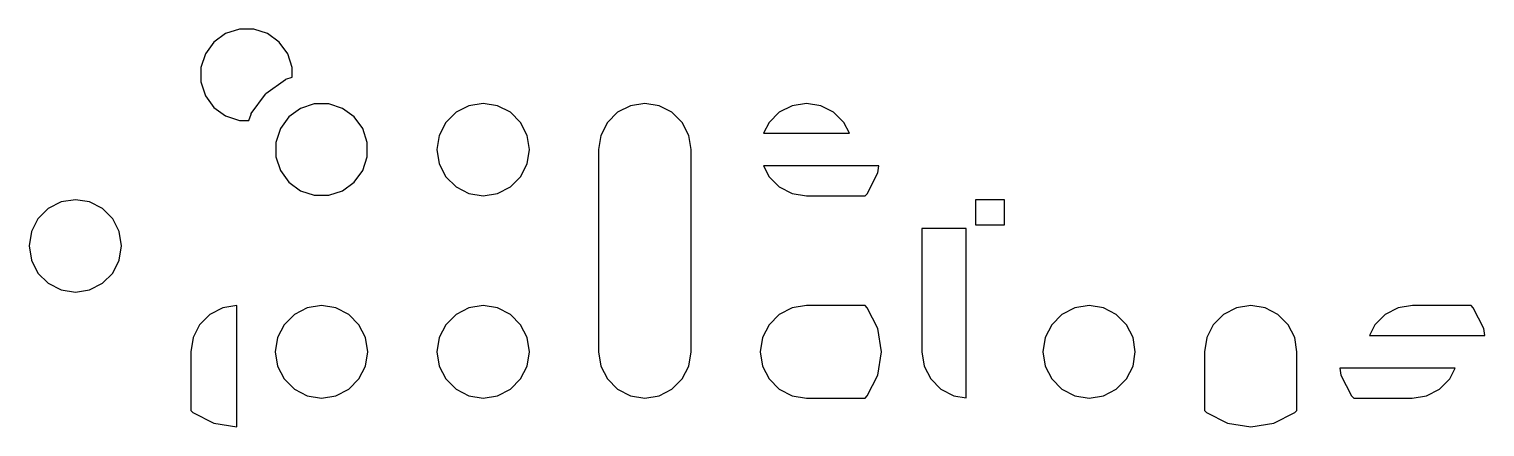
# Model space of a CAD drawing. Header units: metres. Extents: x -11 to 160, y -10 to 227.
# Drawn here: x -11.2 to 64.4, y -10.4 to 10.3 of the extents above.
import ezdxf

# ---------------------------------------------------------------- set-up
doc = ezdxf.new("R2010")
doc.units = ezdxf.units.M

msp = doc.modelspace()

# ---------------------------------------------------------------- linework, layer by layer
for p, q in [((-0.97807, 10.0264), (-1.58525, 9.58525)), ((-0.26436, 10.2583), (-0.97807, 10.0264)), ((0.48618, 10.2583), (-0.26436, 10.2583)), ((1.19991, 10.0264), (0.48618, 10.2583)), ((1.80708, 9.58525), (1.19991, 10.0264)), ((-1.58525, 9.58525), (-2.0264, 8.97807)), ((2.24821, 8.97807), (1.80708, 9.58525)), ((-2.0264, 8.97807), (-2.25829, 8.26436)), ((2.48012, 8.26436), (2.24821, 8.97807)), ((-2.25829, 8.26436), (-2.25829, 7.51381)), ((1.11278, 6.90932), (2.12524, 7.6449)), ((2.12524, 7.6449), (2.15312, 7.6591)), ((2.15312, 7.6591), (2.48012, 7.76535)), ((2.48012, 7.76535), (2.48012, 8.26436)), ((-2.25829, 7.51381), (-2.0264, 6.80008)), ((-2.0264, 6.80008), (-1.58525, 6.1929)), ((0.35509, 5.87474), (1.09067, 6.88721)), ((1.09067, 6.88721), (1.11278, 6.90932)), ((-1.58525, 6.1929), (-0.97807, 5.75177)), ((2.911, 6.1373), (2.30382, 5.69617)), ((3.62473, 6.3692), (2.911, 6.1373)), ((4.37526, 6.3692), (3.62473, 6.3692)), ((5.08899, 6.1373), (4.37526, 6.3692)), ((5.69617, 5.69617), (5.08899, 6.1373)), ((11.6478, 6.28134), (10.9792, 5.94064)), ((12.3891, 6.39876), (11.6478, 6.28134)), ((13.1304, 6.28134), (12.3891, 6.39876)), ((13.799, 5.94064), (13.1304, 6.28134)), ((20.0369, 6.28134), (19.3682, 5.94064)), ((20.7782, 6.39876), (20.0369, 6.28134)), ((21.5194, 6.28134), (20.7782, 6.39876)), ((22.1881, 5.94064), (21.5194, 6.28134)), ((28.426, 6.28134), (27.7573, 5.94064)), ((29.1673, 6.39876), (28.426, 6.28134)), ((29.9085, 6.28134), (29.1673, 6.39876)), ((30.5772, 5.94064), (29.9085, 6.28134)), ((-0.97807, 5.75177), (-0.26436, 5.51987)), ((-0.26436, 5.51987), (0.23463, 5.51987)), ((0.23463, 5.51987), (0.34088, 5.84686)), ((0.34088, 5.84686), (0.35509, 5.87474)), ((2.30382, 5.69617), (1.86269, 5.08899)), ((6.1373, 5.08899), (5.69617, 5.69617)), ((10.4484, 5.40993), (10.1077, 4.74127)), ((10.9792, 5.94064), (10.4484, 5.40993)), ((14.3297, 5.40993), (13.799, 5.94064)), ((14.6704, 4.74127), (14.3297, 5.40993)), ((18.8375, 5.40993), (18.4968, 4.74127)), ((19.3682, 5.94064), (18.8375, 5.40993)), ((22.7188, 5.40993), (22.1881, 5.94064)), ((23.0595, 4.74127), (22.7188, 5.40993)), ((27.2266, 5.40993), (26.9413, 4.85001)), ((27.7573, 5.94064), (27.2266, 5.40993)), ((31.1079, 5.40993), (30.5772, 5.94064)), ((31.3932, 4.85001), (31.1079, 5.40993)), ((1.86269, 5.08899), (1.63078, 4.37526)), ((6.3692, 4.37526), (6.1373, 5.08899)), ((10.1077, 4.74127), (9.99033, 4)), ((14.7878, 4), (14.6704, 4.74127)), ((18.4968, 4.74127), (18.3794, 4)), ((23.1769, 4), (23.0595, 4.74127)), ((26.9413, 4.85001), (31.3932, 4.85001)), ((1.63078, 4.37526), (1.63078, 3.62473)), ((6.3692, 3.62473), (6.3692, 4.37526)), ((9.99033, 4), (10.1077, 3.25873)), ((14.6704, 3.25873), (14.7878, 4)), ((18.3794, 4), (18.3782, 4)), ((18.3782, 4), (18.3782, -6.5)), ((23.1782, 4), (23.1769, 4)), ((23.1782, -6.5), (23.1782, 4)), ((1.63078, 3.62473), (1.86269, 2.911)), ((6.1373, 2.911), (6.3692, 3.62473)), ((10.1077, 3.25873), (10.4484, 2.59007)), ((14.3297, 2.59007), (14.6704, 3.25873)), ((32.9314, 3.14999), (26.9413, 3.14999)), ((26.9413, 3.14999), (27.2266, 2.59007)), ((32.8752, 2.79521), (32.9314, 3.14999)), ((1.86269, 2.911), (2.30382, 2.30382)), ((2.30382, 2.30382), (2.911, 1.86269)), ((5.08899, 1.86269), (5.69617, 2.30382)), ((5.69617, 2.30382), (6.1373, 2.911)), ((10.4484, 2.59007), (10.9792, 2.05936)), ((13.799, 2.05936), (14.3297, 2.59007)), ((27.2266, 2.59007), (27.7573, 2.05936)), ((32.3214, 1.70839), (32.8752, 2.79521)), ((2.911, 1.86269), (3.62473, 1.63078)), ((3.62473, 1.63078), (4.37526, 1.63078)), ((4.37526, 1.63078), (5.08899, 1.86269)), ((10.9792, 2.05936), (11.6478, 1.71866)), ((11.6478, 1.71866), (12.3891, 1.60124)), ((12.3891, 1.60124), (13.1304, 1.71866)), ((13.1304, 1.71866), (13.799, 2.05936)), ((27.7573, 2.05936), (28.426, 1.71866)), ((28.426, 1.71866), (29.1751, 1.60001)), ((29.1751, 1.60001), (32.213, 1.60001)), ((32.213, 1.60001), (32.3214, 1.70839)), ((-10.1881, 0.94064), (-10.7188, 0.40993)), ((-9.51944, 1.28134), (-10.1881, 0.94064)), ((-8.77817, 1.39876), (-9.51944, 1.28134)), ((-8.0369, 1.28134), (-8.77817, 1.39876)), ((-7.36824, 0.94064), (-8.0369, 1.28134)), ((-6.83752, 0.40993), (-7.36824, 0.94064)), ((39.4454, 1.39999), (37.9454, 1.39999)), ((37.9454, 1.39999), (37.9454, 0.09999)), ((39.4454, 0.09999), (39.4454, 1.39999)), ((-10.7188, 0.40993), (-11.0595, -0.25873)), ((-6.49683, -0.25873), (-6.83752, 0.40993)), ((37.9454, 0.09999), (39.4454, 0.09999)), ((-11.0595, -0.25873), (-11.1769, -1)), ((-6.37941, -1), (-6.49683, -0.25873)), ((37.4563, -0.10001), (35.1563, -0.10001)), ((35.1563, -0.10001), (35.1563, -6.49216)), ((37.4563, -8.88292), (37.4563, -0.10001)), ((-11.1769, -1), (-11.0595, -1.74127)), ((-6.49683, -1.74127), (-6.37941, -1)), ((-11.0595, -1.74127), (-10.7188, -2.40993)), ((-6.83752, -2.40993), (-6.49683, -1.74127)), ((-10.7188, -2.40993), (-10.1881, -2.94064)), ((-10.1881, -2.94064), (-9.51944, -3.28134)), ((-8.0369, -3.28134), (-7.36824, -2.94064)), ((-7.36824, -2.94064), (-6.83752, -2.40993)), ((-9.51944, -3.28134), (-8.77817, -3.39876)), ((-8.77817, -3.39876), (-8.0369, -3.28134)), ((-1.13036, -4.21866), (-1.79901, -4.55936)), ((-0.38908, -4.10124), (-1.13036, -4.21866)), ((-0.38908, -10.3988), (-0.38908, -4.10124)), ((3.25871, -4.21866), (2.59006, -4.55936)), ((3.99998, -4.10124), (3.25871, -4.21866)), ((4.74126, -4.21866), (3.99998, -4.10124)), ((5.40991, -4.55936), (4.74126, -4.21866)), ((11.6478, -4.21866), (10.9791, -4.55936)), ((12.3891, -4.10124), (11.6478, -4.21866)), ((13.1303, -4.21866), (12.3891, -4.10124)), ((13.799, -4.55936), (13.1303, -4.21866)), ((28.426, -4.21866), (27.7573, -4.55936)), ((29.1751, -4.10001), (28.426, -4.21866)), ((32.213, -4.10001), (29.1751, -4.10001)), ((32.3214, -4.20839), (32.213, -4.10001)), ((32.8752, -5.29521), (32.3214, -4.20839)), ((43.0932, -4.21866), (42.4246, -4.55936)), ((43.8345, -4.10124), (43.0932, -4.21866)), ((44.5758, -4.21866), (43.8345, -4.10124)), ((45.2444, -4.55936), (44.5758, -4.21866)), ((51.4823, -4.21866), (50.8137, -4.55936)), ((52.2236, -4.10124), (51.4823, -4.21866)), ((52.9649, -4.21866), (52.2236, -4.10124)), ((53.6335, -4.55936), (52.9649, -4.21866)), ((59.8714, -4.21866), (59.2028, -4.55936)), ((60.6205, -4.10001), (59.8714, -4.21866)), ((63.6585, -4.10001), (60.6205, -4.10001)), ((63.7668, -4.20839), (63.6585, -4.10001)), ((64.3206, -5.29521), (63.7668, -4.20839)), ((-2.32973, -5.09007), (-2.67043, -5.75873)), ((-1.79901, -4.55936), (-2.32973, -5.09007)), ((2.05934, -5.09007), (1.71864, -5.75873)), ((2.59006, -4.55936), (2.05934, -5.09007)), ((5.94063, -5.09007), (5.40991, -4.55936)), ((6.28133, -5.75873), (5.94063, -5.09007)), ((10.4484, -5.09007), (10.1077, -5.75873)), ((10.9791, -4.55936), (10.4484, -5.09007)), ((14.3297, -5.09007), (13.799, -4.55936)), ((14.6704, -5.75873), (14.3297, -5.09007)), ((27.2266, -5.09007), (26.8859, -5.75873)), ((27.7573, -4.55936), (27.2266, -5.09007)), ((41.8939, -5.09007), (41.5532, -5.75873)), ((42.4246, -4.55936), (41.8939, -5.09007)), ((45.7751, -5.09007), (45.2444, -4.55936)), ((46.1158, -5.75873), (45.7751, -5.09007)), ((50.283, -5.09007), (49.9423, -5.75873)), ((50.8137, -4.55936), (50.283, -5.09007)), ((54.1642, -5.09007), (53.6335, -4.55936)), ((54.5049, -5.75873), (54.1642, -5.09007)), ((58.672, -5.09007), (58.3867, -5.64999)), ((59.2028, -4.55936), (58.672, -5.09007)), ((-2.67043, -5.75873), (-2.78908, -6.50784)), ((1.71864, -5.75873), (1.60123, -6.5)), ((6.39874, -6.5), (6.28133, -5.75873)), ((10.1077, -5.75873), (9.99031, -6.5)), ((14.7878, -6.5), (14.6704, -5.75873)), ((26.8859, -5.75873), (26.7685, -6.5)), ((33.066, -6.5), (32.8752, -5.29521)), ((41.5532, -5.75873), (41.4357, -6.5)), ((46.2333, -6.5), (46.1158, -5.75873)), ((49.9423, -5.75873), (49.8236, -6.50784)), ((54.6236, -6.50784), (54.5049, -5.75873)), ((58.3867, -5.64999), (64.3768, -5.64999)), ((64.3768, -5.64999), (64.3206, -5.29521)), ((-2.78908, -6.50784), (-2.78908, -9.54578)), ((1.60123, -6.5), (1.71864, -7.24127)), ((6.28133, -7.24127), (6.39874, -6.5)), ((9.99031, -6.5), (10.1077, -7.24127)), ((14.6704, -7.24127), (14.7878, -6.5)), ((18.3782, -6.5), (18.3794, -6.5)), ((18.3794, -6.5), (18.4968, -7.24127)), ((23.0595, -7.24127), (23.1769, -6.5)), ((23.1769, -6.5), (23.1782, -6.5)), ((26.7685, -6.5), (26.8859, -7.24127)), ((32.8752, -7.70479), (33.066, -6.5)), ((35.1563, -6.49216), (35.275, -7.24127)), ((41.4357, -6.5), (41.5532, -7.24127)), ((46.1158, -7.24127), (46.2333, -6.5)), ((49.8236, -6.50784), (49.8236, -9.54578)), ((54.6236, -9.54578), (54.6236, -6.50784)), ((1.71864, -7.24127), (2.05934, -7.90993)), ((5.94063, -7.90993), (6.28133, -7.24127)), ((10.1077, -7.24127), (10.4484, -7.90993)), ((14.3297, -7.90993), (14.6704, -7.24127)), ((18.4968, -7.24127), (18.8375, -7.90993)), ((22.7188, -7.90993), (23.0595, -7.24127)), ((26.8859, -7.24127), (27.2266, -7.90993)), ((35.275, -7.24127), (35.6157, -7.90993)), ((41.5532, -7.24127), (41.8939, -7.90993)), ((45.7751, -7.90993), (46.1158, -7.24127)), ((62.8386, -7.35001), (56.8486, -7.35001)), ((56.8486, -7.35001), (56.9048, -7.70479)), ((62.5533, -7.90993), (62.8386, -7.35001)), ((2.05934, -7.90993), (2.59006, -8.44064)), ((5.40991, -8.44064), (5.94063, -7.90993)), ((10.4484, -7.90993), (10.9791, -8.44064)), ((13.799, -8.44064), (14.3297, -7.90993)), ((18.8375, -7.90993), (19.3682, -8.44064)), ((22.1881, -8.44064), (22.7188, -7.90993)), ((27.2266, -7.90993), (27.7573, -8.44064)), ((32.3214, -8.79161), (32.8752, -7.70479)), ((35.6157, -7.90993), (36.1464, -8.44064)), ((41.8939, -7.90993), (42.4246, -8.44064)), ((45.2444, -8.44064), (45.7751, -7.90993)), ((56.9048, -7.70479), (57.4585, -8.79161)), ((62.0226, -8.44064), (62.5533, -7.90993)), ((2.59006, -8.44064), (3.25871, -8.78134)), ((3.25871, -8.78134), (3.99998, -8.89876)), ((3.99998, -8.89876), (4.74126, -8.78134)), ((4.74126, -8.78134), (5.40991, -8.44064)), ((10.9791, -8.44064), (11.6478, -8.78134)), ((11.6478, -8.78134), (12.3891, -8.89876)), ((12.3891, -8.89876), (13.1303, -8.78134)), ((13.1303, -8.78134), (13.799, -8.44064)), ((19.3682, -8.44064), (20.0369, -8.78134)), ((20.0369, -8.78134), (20.7782, -8.89876)), ((20.7782, -8.89876), (21.5194, -8.78134)), ((21.5194, -8.78134), (22.1881, -8.44064)), ((27.7573, -8.44064), (28.426, -8.78134)), ((28.426, -8.78134), (29.1751, -8.89999)), ((29.1751, -8.89999), (32.213, -8.89999)), ((32.213, -8.89999), (32.3214, -8.79161)), ((36.1464, -8.44064), (36.8151, -8.78134)), ((36.8151, -8.78134), (37.4563, -8.88292)), ((42.4246, -8.44064), (43.0932, -8.78134)), ((43.0932, -8.78134), (43.8345, -8.89876)), ((43.8345, -8.89876), (44.5758, -8.78134)), ((44.5758, -8.78134), (45.2444, -8.44064)), ((57.4585, -8.79161), (57.5669, -8.89999)), ((57.5669, -8.89999), (60.6048, -8.89999)), ((60.6048, -8.89999), (61.354, -8.78134)), ((61.354, -8.78134), (62.0226, -8.44064)), ((-2.78908, -9.54578), (-2.68069, -9.65416)), ((-2.68069, -9.65416), (-1.59387, -10.2079)), ((49.8236, -9.54578), (49.932, -9.65416)), ((49.932, -9.65416), (51.0188, -10.2079)), ((53.4284, -10.2079), (54.5152, -9.65416)), ((54.5152, -9.65416), (54.6236, -9.54578)), ((-1.59387, -10.2079), (-0.38908, -10.3988)), ((51.0188, -10.2079), (52.2236, -10.3988)), ((52.2236, -10.3988), (53.4284, -10.2079))]:
    msp.add_line(p, q)

doc.saveas('drawing.dxf')
